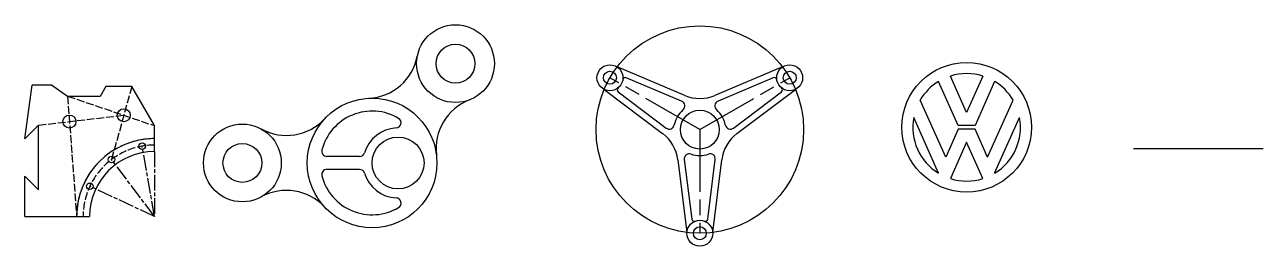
# Model space of a CAD drawing. Header units: millimetres. Extents: x 1939 to 2894, y 1639 to 1809.
import ezdxf

# ---------------------------------------------------------------- set-up
doc = ezdxf.new("R2010")
doc.units = ezdxf.units.MM
doc.linetypes.add('ACAD_ISO02W100', pattern=[15, 12, -3])
doc.linetypes.add('ACAD_ISO08W100', pattern=[36, 24, -3, 6, -3])

msp = doc.modelspace()

# ---------------------------------------------------------------- linework, layer by layer
for p, q in [((2447.52, 1754.91), (2395.44, 1776.91)), ((2522.94, 1776.91), (2470.86, 1754.91)), ((2445.13, 1750.49), (2402.53, 1768.49)), ((2515.85, 1768.49), (2473.24, 1750.49)), ((2664.89, 1741.84), (2652.39, 1769.92)), ((2677.39, 1769.92), (2664.89, 1741.84)), ((1938.77, 1721.39), (1944.48, 1762.73)), ((1959.48, 1762.73), (1944.48, 1762.73)), ((1971.77, 1754.12), (1959.48, 1762.73)), ((2001.27, 1761.92), (1996.77, 1754.12)), ((2021.27, 1761.92), (2001.27, 1761.92)), ((2038.77, 1731.61), (2021.27, 1761.92)), ((2385.46, 1759.62), (2430.54, 1725.52)), ((2396.3, 1757.69), (2433.18, 1729.79)), ((2485.19, 1729.79), (2522.08, 1757.69)), ((2487.83, 1725.52), (2532.92, 1759.62)), ((2658.39, 1731.84), (2643.29, 1765.78)), ((2686.49, 1765.78), (2671.38, 1731.84)), ((1996.77, 1754.12), (1971.77, 1754.12)), ((2648.76, 1707.2), (2629.1, 1751.35)), ((2681.02, 1707.2), (2700.68, 1751.35)), ((2643.29, 1694.91), (2624.1, 1738)), ((2686.49, 1694.91), (2705.68, 1738)), ((1949.37, 1732), (1938.77, 1721.39)), ((1949.37, 1682), (1949.37, 1732)), ((2038.77, 1711.61), (2038.77, 1731.61)), ((2459.19, 1728.58), (2459.19, 1717.58)), ((2614.91, 1731.84), (2614.89, 1731.84)), ((2614.91, 1728.84), (2614.89, 1728.84)), ((2658.39, 1728.84), (2648.76, 1707.2)), ((2671.38, 1731.84), (2658.39, 1731.84)), ((2671.38, 1728.84), (2658.39, 1728.84)), ((2681.02, 1707.2), (2671.38, 1728.84)), ((2714.89, 1731.84), (2714.87, 1731.84)), ((2714.89, 1728.84), (2714.87, 1728.84)), ((2664.89, 1718.84), (2652.39, 1690.77)), ((2677.39, 1690.77), (2664.89, 1718.84)), ((2793.53, 1714.11), (2893.53, 1714.11)), ((2156.8, 1707.85), (2156.55, 1707.85)), ((2196.88, 1707.85), (2171.69, 1707.85)), ((2256.55, 1707.85), (2256.3, 1707.85)), ((2442.22, 1705.3), (2449.21, 1649.2)), ((2447.24, 1705.45), (2452.96, 1659.56)), ((2465.42, 1659.56), (2471.14, 1705.45)), ((2469.17, 1649.2), (2476.16, 1705.3)), ((1938.77, 1661.61), (1938.77, 1692.61)), ((1938.77, 1692.61), (1949.37, 1682)), ((2156.8, 1697.85), (2156.55, 1697.85)), ((2196.88, 1697.85), (2171.69, 1697.85)), ((2256.55, 1697.85), (2256.3, 1697.85)), ((2686.49, 1694.91), (2686.49, 1694.91)), ((1938.77, 1661.61), (1988.77, 1661.61))]:
    msp.add_line(p, q)
at = {"linetype": 'ACAD_ISO08W100', "ltscale": 2}
for q in [(2389.91, 1768.58), (2528.47, 1768.58), (2459.19, 1648.58)]:
    msp.add_line((2459.19, 1728.58), q, dxfattribs=at)
at = {"linetype": 'ACAD_ISO02W100', "ltscale": 0.5}
for p, q in [((2021.27, 1761.92), (2005.67, 1705.53)), ((1971.75, 1754.37), (2038.77, 1731.61)), ((1971.77, 1754.12), (1978.77, 1661.61)), ((1949.37, 1732), (2015.1, 1739.64))]:
    msp.add_line(p, q, dxfattribs=at)
at = {"linetype": 'ACAD_ISO08W100', "ltscale": 0.5}
for p, q in [((2038.77, 1661.61), (2029.22, 1715.77)), ((2038.77, 1711.61), (2038.77, 1661.61)), ((2038.77, 1661.61), (2005.67, 1705.53)), ((2038.77, 1661.61), (1988.92, 1684.85))]:
    msp.add_line(p, q, dxfattribs=at)
for centre, radius in [((2270.83, 1779.46), 30), ((2459.19, 1728.58), 80), ((2270.83, 1779.46), 15), ((2389.91, 1768.58), 10), ((2528.47, 1768.58), 10), ((2664.89, 1730.34), 50), ((2389.91, 1768.58), 5), ((2528.47, 1768.58), 5), ((2206.55, 1702.85), 50), ((1973.23, 1734.77), 5), ((2015.1, 1739.64), 5), ((2459.19, 1728.58), 15), ((2106.55, 1702.85), 30), ((2226.55, 1702.85), 20), ((2029.22, 1715.77), 2.5), ((2106.55, 1702.85), 15), ((2005.67, 1705.53), 2.5), ((1988.92, 1684.85), 2.5), ((2459.19, 1648.58), 10), ((2459.19, 1648.58), 5)]:
    msp.add_circle(centre, radius)
for centre, radius, start, end in [((2202.1, 1792.74), 40, 272.83343, 349.05928), ((2401.75, 1766.65), 2, 67.10247, 170.72646), ((2516.63, 1766.65), 2, 9.27354, 112.89753), ((2664.89, 1730.34), 41.5, 72.47157, 107.52843), ((2397.5, 1759.29), 2, 129.27354, 232.89753), ((2520.87, 1759.29), 2, 307.10247, 50.72646), ((2664.89, 1730.34), 41.5, 121.36869, 149.58162), ((2664.89, 1730.34), 41.5, 30.41838, 58.63131), ((2295.84, 1714.08), 40, 110.94072, 187.16657), ((2443.58, 1746.81), 4, 310.57744, 67.10247), ((2459.19, 1782.55), 30, 247.10247, 292.89753), ((2474.8, 1746.81), 4, 112.89753, 229.42256), ((2206.55, 1702.85), 40, 59.30841, 165.52249), ((2459.19, 1728.58), 20, 130.57744, 169.42256), ((2459.19, 1728.58), 20, 10.57744, 49.42256), ((2664.89, 1730.34), 41.5, 169.36869, 238.63131), ((2664.89, 1730.34), 41.5, 301.36869, 10.63131), ((2140.55, 1764.04), 40, 240.94072, 317.16657), ((2226.55, 1702.85), 27, 93.00478, 163.12273), ((2224.92, 1733.81), 4, 273.00478, 59.30841), ((2435.6, 1732.99), 4, 232.89753, 349.42256), ((2482.78, 1732.99), 4, 190.57744, 307.10247), ((2038.77, 1661.61), 60, 90, 180), ((2038.77, 1661.61), 60, 90, 180), ((2412.45, 1701.59), 30, 7.10247, 52.89753), ((2505.93, 1701.59), 30, 127.10247, 172.89753), ((2038.77, 1661.61), 50, 90, 180), ((2171.69, 1711.85), 4, 165.52249, 270), ((2196.88, 1711.85), 4, 270, 343.12273), ((2451.21, 1705.95), 4, 70.57744, 187.10247), ((2459.19, 1728.58), 20, 250.57744, 289.42256), ((2467.17, 1705.95), 4, 352.89753, 109.42256), ((2171.69, 1693.85), 4, 90, 194.47751), ((2206.55, 1702.85), 40, 194.47751, 300.69159), ((2196.88, 1693.85), 4, 16.87727, 90), ((2226.55, 1702.85), 27, 196.87727, 266.99522), ((2664.89, 1730.34), 41.5, 252.47157, 287.52843), ((2664.89, 1730.34), 41.5, 252.47157, 287.52843), ((2140.55, 1641.66), 40, 42.83343, 119.05928), ((2224.92, 1671.89), 4, 300.69159, 86.99522), ((2454.94, 1659.8), 2, 187.10247, 290.72646), ((2463.43, 1659.8), 2, 249.27354, 352.89753)]:
    msp.add_arc(centre, radius, start, end)
at = {"linetype": 'ACAD_ISO02W100'}
msp.add_arc((2038.77, 1661.61), 60, 90, 180, dxfattribs=at)
at = {"linetype": 'ACAD_ISO02W100', "ltscale": 0.5}
msp.add_arc((2038.77, 1661.61), 55, 90, 180, dxfattribs=at)

doc.saveas('drawing.dxf')
